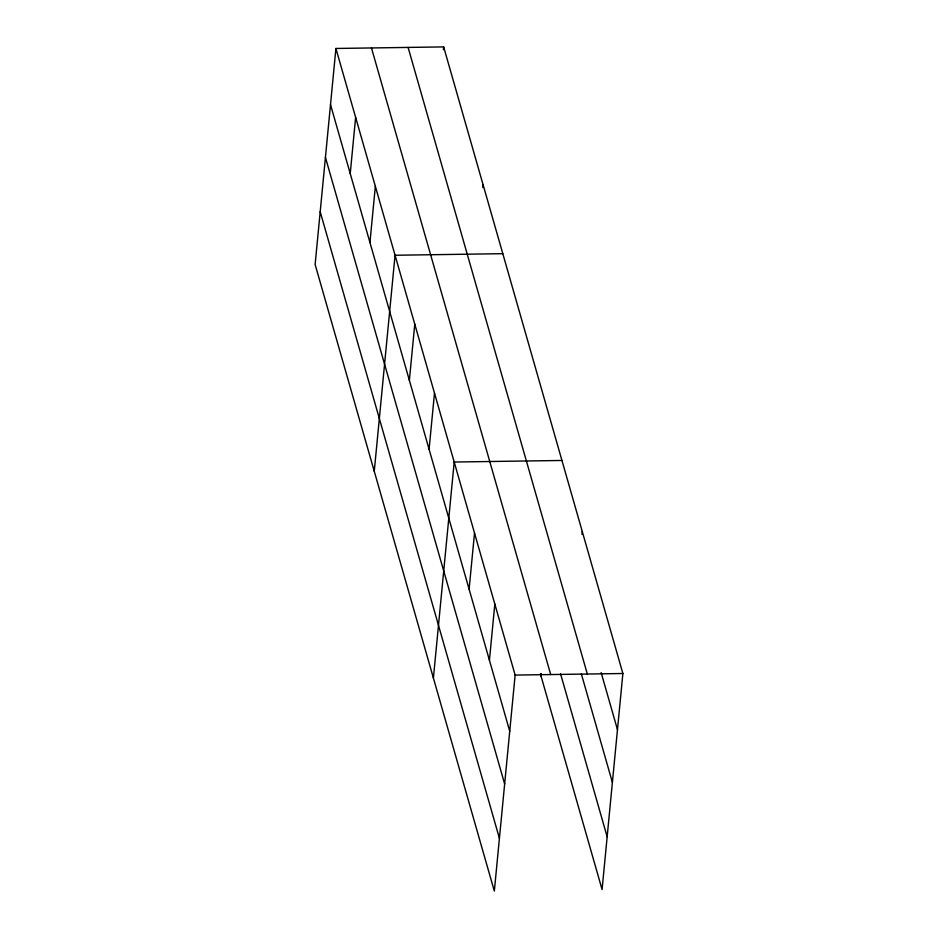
<?xml version="1.0" encoding="UTF-8"?>
<svg xmlns="http://www.w3.org/2000/svg" width="938" height="938" viewBox="0 0 938 938"><rect width="100%" height="100%" fill="white"/><g stroke="black" fill="none" stroke-linecap="round" stroke-linejoin="round"><path stroke-width="1.41" d="M335.921 48.471L315.121 264.493L494.338 891.1L515.138 675.079L335.921 48.471L443.662 46.9L622.879 673.507L602.079 889.529L540.347 673.672M350.226 173.565L355.631 117.402M369.935 242.485L375.352 186.322M374.262 471.275L395.062 255.253L502.803 253.682M409.367 380.347L414.772 324.185M443.381 49.784L443.662 46.9M429.088 449.267L434.493 393.104M433.403 678.057L454.203 462.035L561.944 460.464M482.812 187.635L483.093 184.751M469.106 589.216L474.522 533.054M489.425 660.235L494.83 604.06M541.144 676.486L541.425 673.636M581.982 534.355L582.264 531.483M515.138 675.079L622.879 673.507M601.141 672.581L617.474 729.682M408.1 47.416L587.329 674.035M581.326 673.812L612.397 782.433M560.561 673.859L607.156 836.778M371.471 47.955L550.7 674.563M330.504 104.634L509.733 731.241M325.427 157.385L504.656 784.004M320.198 211.742L499.415 838.349"/></g></svg>
